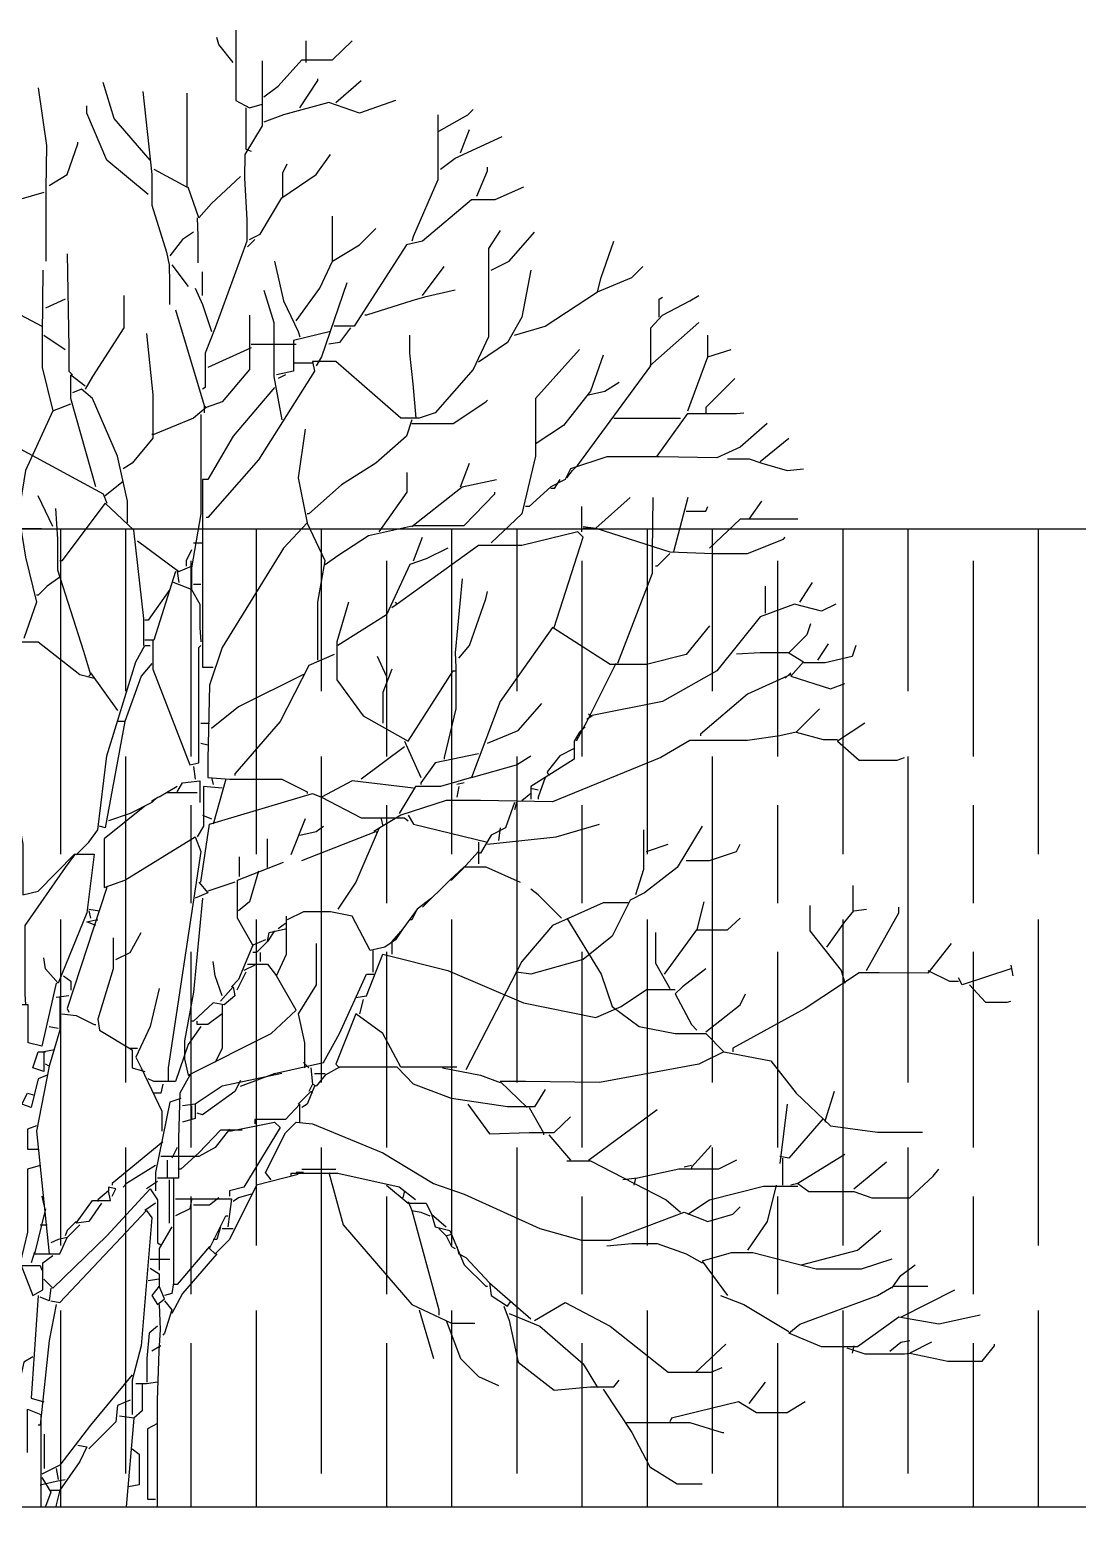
# Model space of a CAD drawing. Header units: centimetres. Extents: x 2004 to 13885, y -3131 to 5891.
# Drawn here: x 2981.7 to 3303.1, y 1390 to 1852.2 of the extents above; entities that cross this region are included whole.
import ezdxf

# ---------------------------------------------------------------- set-up
doc = ezdxf.new("R2010")
doc.units = ezdxf.units.CM

msp = doc.modelspace()

# ---------------------------------------------------------------- hatches: boundary and pattern name
at = {"transparency": 33554508}
h = msp.add_hatch(dxfattribs=at)
h.set_pattern_fill('GOST_WOOD', color=256, scale=10)
h.set_pattern_definition([(90, (-5028.964, 329.42), (60, -4e-15), [100, -20]), (90, (-5008.964, 309.42), (60, -4e-15), [60, -15, 30, -15]), (90, (-4988.964, 279.42), (60, -4e-15), [100, -20])])
h.paths.add_polyline_path([(3654.42, 1399.3), (3804.42, 1399.3), (3804.42, 1369.3), (3654.42, 1369.3), (3654.42, 1119.3), (3804.42, 1119.3), (3804.42, 1099.3), (4004.42, 1099.3), (4004.42, 1699.3), (2004.42, 1699.3), (2004.42, 1099.3), (2204.42, 1099.3), (2204.42, 1119.3), (2354.42, 1119.3), (2354.42, 1129.3), (2354.42, 1369.3), (2204.42, 1369.3), (2204.42, 1399.3), (2354.42, 1399.3)])

# ---------------------------------------------------------------- linework, layer by layer
for p, q in [((2004.42, 1699.3), (4004.42, 1699.3)), ((2985.19, 1699.3), (2004.42, 1699.3)), ((2354.42, 1399.3), (3654.42, 1399.3))]:
    msp.add_line(p, q)
at = {"color": 84}
for points in [[(3043.95, 1842.28), (3039.52, 1847.82), (3038.97, 1850.03)], [(3044.78, 1852.25), (3044.78, 1830.66), (3048.93, 1828.44), (3052.81, 1829.55)], [(3053.36, 1831.76), (3057.79, 1835.09), (3064.99, 1843.11), (3074.4, 1843.11), (3080.49, 1848.93)], [(3066.38, 1842.28), (3066.38, 1848.93)], [(3052.81, 1842.84), (3052.81, 1822.91), (3047.55, 1814.05), (3047.41, 1806.85), (3048.17, 1794.11), (3048.17, 1787.47), (3038.41, 1760.89), (3035.37, 1753.14), (3035.37, 1742.62), (3034.54, 1742.07)], [(3018.48, 1812.39), (3007.41, 1825.12), (3004.09, 1836.19)], [(3064.44, 1828.44), (3069.97, 1836.75), (3069.97, 1837.3)], [(3075.51, 1830.1), (3083.26, 1836.75)], [(2984.16, 1834.53), (2986.65, 1816.81), (2986.51, 1803.53), (2986.44, 1797.99), (2986.44, 1781.38)], [(3016.27, 1833.42), (3019.04, 1807.96), (3019.04, 1798.54), (3023.47, 1784.15), (3024.3, 1780.27), (3024.43, 1774.74), (3024.43, 1768.09)], [(3019.59, 1809.62), (3029.83, 1804.08), (3029.83, 1832.87)], [(3093.78, 1830.66), (3082.71, 1826.78), (3073.3, 1830.1), (3059.45, 1826.23), (3053.36, 1824.01)], [(3017.93, 1801.87), (3005.19, 1812.39), (2999.1, 1826.78), (2999.1, 1829)], [(3047.83, 1828.44), (3047.83, 1815.71), (3049.49, 1815.15)], [(3106.79, 1826.23), (3106.79, 1806.3), (3099.32, 1789.13), (3098.76, 1787.47)], [(3107.07, 1821.24), (3115.93, 1826.23), (3117.59, 1827.89)], [(3113.71, 1814.6), (3116.48, 1821.8)], [(2987.48, 1804.63), (2993.01, 1807.96), (2996.34, 1817.37), (2996.34, 1817.92)], [(3107.62, 1809.62), (3112.05, 1812.94), (3126.45, 1819.58)], [(3048.93, 1788.02), (3052.26, 1789.68), (3058.9, 1800.76), (3069.42, 1807.96), (3073.85, 1814.05)], [(3046.17, 1807.4), (3037.31, 1799.1), (3033.43, 1794.67), (3030.11, 1804.08)], [(3059.18, 1800.76), (3059.18, 1808.51), (3060.56, 1811.28)], [(3118.7, 1801.31), (3122.02, 1809.06), (3122.02, 1810.17)], [(3133.09, 1804.08), (3124.23, 1800.2), (3117.04, 1800.2), (3102.09, 1787.47), (3097.1, 1786.36), (3081.05, 1761.45), (3074.96, 1761.45)], [(2985.82, 1802.42), (2978.06, 1800.2), (2976.96, 1800.2)], [(3032.88, 1794.67), (3033.16, 1789.13), (3033.16, 1780.83)], [(3074.4, 1781.38), (3074.4, 1795.22)], [(3031.77, 1790.24), (3028.45, 1788.02), (3024.57, 1783.04)], [(3125.89, 1790.79), (3122.29, 1785.26), (3122.29, 1758.13), (3117.59, 1748.16), (3105.96, 1734.87), (3100.98, 1733.21), (3095.44, 1733.21), (3075.51, 1750.65), (3068.31, 1750.65), (3068.87, 1747.61), (3051.7, 1720.48), (3036.2, 1702.76), (3035.65, 1702.76)], [(3063.33, 1763.11), (3070.53, 1773.08), (3074.4, 1781.38), (3082.71, 1786.36), (3087.69, 1791.35)], [(3123.13, 1778.61), (3128.66, 1781.38), (3136.41, 1790.24)], [(3050.6, 1788.02), (3048.38, 1785.81)], [(3155.79, 1771.97), (3156.9, 1776.4), (3160.77, 1787.47)], [(2993.01, 1783.59), (2993.57, 1754.8), (2993.57, 1747.61), (2994.67, 1746.5)], [(3025.13, 1780.27), (3030.11, 1773.63)], [(3056.69, 1781.38), (3059.45, 1769.2), (3063.88, 1759.79), (3064.44, 1758.13)], [(3102.09, 1770.86), (3108.73, 1779.72)], [(3130.32, 1758.68), (3139.74, 1761.45), (3155.79, 1771.97), (3166.31, 1776.4), (3169.63, 1779.72)], [(2985.54, 1778.61), (2985.4, 1758.68), (2985.4, 1748.71), (2988.58, 1735.43), (2994.12, 1737.64)], [(3034.54, 1770.86), (3034.54, 1778.06)], [(3135.31, 1778.61), (3132.54, 1764.22), (3128.11, 1756.46), (3119.25, 1750.37)], [(3010.46, 1770.86), (3010.46, 1760.89), (3000.77, 1745.95), (2998.55, 1742.07)], [(3032.32, 1773.08), (3034.54, 1768.09), (3037.31, 1759.79)], [(3053.36, 1772.52), (3056.41, 1762.56), (3056.41, 1745.95), (3058.9, 1732.66)], [(3078.83, 1774.74), (3071.08, 1752.04), (3069.42, 1749.27)], [(3112.05, 1772.52), (3102.64, 1770.31), (3098.76, 1769.2), (3084.92, 1764.77), (3084.37, 1764.77)], [(3146.38, 1714.94), (3148.04, 1717.15), (3149.7, 1718.82), (3172.12, 1749.27), (3172.12, 1760.89), (3175.72, 1764.77), (3184.03, 1769.2), (3186.8, 1770.86)], [(3174.62, 1764.22), (3174.62, 1769.75), (3175.72, 1770.31)], [(2976.96, 1765.88), (2985.26, 1761.45)], [(2992.46, 1769.75), (2986.37, 1766.98)], [(3026.23, 1766.43), (3035.09, 1737.09), (3035.09, 1734.87)], [(3048.93, 1764.77), (3048.93, 1748.16), (3040.63, 1738.19), (3035.65, 1736.53), (3035.09, 1737.09)], [(3171.85, 1749.27), (3186.8, 1762.56)], [(2985.82, 1758.68), (2992.46, 1754.25)], [(3017.38, 1759.23), (3019.31, 1740.41), (3019.31, 1727.12), (3012.95, 1719.37), (3010.18, 1717.71)], [(3073.85, 1759.79), (3062.5, 1757.02), (3062.5, 1747.61), (3057.24, 1746.5)], [(3079.94, 1760.89), (3076.62, 1756.46), (3073.3, 1755.91)], [(3100.15, 1733.21), (3099.18, 1743.73), (3098.14, 1753.14), (3098.14, 1758.68)], [(3189.57, 1752.04), (3189.57, 1758.68)], [(3049.49, 1754.8), (3036.2, 1748.71)], [(3049.49, 1755.91), (3063.33, 1755.91)], [(3150.26, 1754.25), (3136.69, 1739.3), (3136.69, 1721.58), (3132.54, 1703.87), (3123.13, 1695.01)], [(3157.45, 1752.59), (3153.58, 1741.52), (3145.27, 1731), (3136.97, 1725.46)], [(3183.48, 1735.43), (3189.57, 1752.04), (3196.76, 1754.25)], [(3068.31, 1750.1), (3062.78, 1750.1)], [(3001.87, 1712.17), (2994.12, 1739.3), (2994.12, 1746.5), (2998.55, 1743.18)], [(3056.69, 1742.62), (3043.95, 1727.67), (3036.2, 1714.39), (3034.54, 1714.39)], [(3060.01, 1746.5), (3057.79, 1745.39)], [(3153.02, 1740.41), (3158.01, 1741.52), (3162.44, 1744.28)], [(3197.87, 1745.39), (3189.01, 1736.53), (3189.01, 1734.87)], [(3011.56, 1701.1), (3011.56, 1707.74), (3008.52, 1721.58), (3000.77, 1739.3), (2997.44, 1742.07), (2994.67, 1740.96)], [(3098.76, 1731.55), (3111.5, 1731.55), (3121.46, 1738.19), (3122.02, 1738.75)], [(2988.58, 1735.43), (2980.28, 1717.15), (2978.06, 1703.87), (2980.28, 1690.58), (2983.6, 1676.74), (2979.73, 1665.66)], [(3035.65, 1736.53), (3031.77, 1733.21), (3019.59, 1728.23), (3019.04, 1728.23)], [(3033.99, 1734.32), (3033.99, 1703.87), (3031.22, 1687.26), (3031.22, 1680.61), (3025.68, 1682.83)], [(3174.06, 1721.58), (3183.48, 1734.6), (3198.42, 1734.6), (3200.64, 1734.87)], [(3066.1, 1729.89), (3063.88, 1714.94), (3066.65, 1701.1)], [(3098.76, 1732.66), (3097.1, 1727.67), (3087.69, 1719.37), (3077.17, 1712.73), (3067.21, 1703.87), (3066.65, 1703.87)], [(3207.84, 1731.55), (3199.53, 1724.35), (3192.33, 1721.03), (3174.62, 1721.31), (3158.56, 1721.31), (3147.49, 1717.71), (3145.83, 1714.39), (3141.4, 1712.17), (3134.75, 1706.08), (3133.65, 1706.08)], [(3160.77, 1733.21), (3181.26, 1733.21)], [(2963.39, 1684.49), (2963.39, 1706.63), (2972.53, 1727.12), (3004.09, 1709.96), (3005.19, 1707.19)], [(3205.62, 1719.92), (3214.48, 1727.12)], [(3195.66, 1720.75), (3202.3, 1720.75), (3206.18, 1719.37), (3213.93, 1717.15), (3218.91, 1717.71)], [(3088.8, 1698.33), (3097.38, 1710.51), (3097.38, 1716.6)], [(3113.71, 1712.17), (3116.48, 1719.37)], [(3010.18, 1713.83), (3004.64, 1709.4)], [(3034.54, 1714.39), (3034.54, 1675.08), (3034.54, 1656.81), (3037.86, 1656.81)], [(3072.19, 1688.36), (3076.06, 1691.13), (3085.48, 1697.22), (3099.32, 1700.27), (3114.82, 1700.27), (3124.23, 1709.96), (3124.23, 1710.51)], [(3098.76, 1699.99), (3114.27, 1712.17), (3124.79, 1714.39)], [(3144.16, 1714.39), (3142.5, 1711.62), (3141.4, 1711.62)], [(2988.58, 1699.99), (2984.16, 1709.4)], [(3016.55, 1663.45), (3016.55, 1671.75), (3013.5, 1698.88), (3004.64, 1707.19), (2991.35, 1689.47), (2990.8, 1689.47)], [(3150.81, 1706.08), (3150.81, 1698.33)], [(3165.76, 1708.85), (3155.24, 1699.44), (3177.94, 1692.24), (3191.23, 1691.69), (3201.75, 1691.69), (3212.82, 1696.12), (3213.37, 1696.67)], [(3172.68, 1708.85), (3172.54, 1692.24), (3172.54, 1685.6), (3161.88, 1657.91)], [(3183.48, 1708.85), (3179.05, 1692.24)], [(3182.92, 1704.7), (3189.01, 1704.7), (3189.57, 1706.08)], [(3202.3, 1702.21), (3206.18, 1707.74)], [(2989.41, 1705.53), (2990.11, 1696.12), (2990.11, 1686.7), (2998, 1661.79), (3000.21, 1654.59), (2999.66, 1654.04)], [(3069.97, 1659.02), (3069.97, 1676.74), (3072.19, 1689.47), (3066.65, 1701.1), (3059.45, 1693.35), (3040.63, 1662.9), (3036.75, 1651.27), (3036.2, 1628.57), (3036.2, 1623.03), (3042.84, 1622.48), (3058.9, 1622.48), (3066.65, 1618.6), (3066.65, 1618.05)], [(3217.25, 1702.21), (3199.53, 1702.21), (3190.12, 1693.35)], [(3142.5, 1668.99), (3151.36, 1696.67), (3149.7, 1698.33), (3132.54, 1694.18), (3119.25, 1694.18), (3094.33, 1676.18), (3093.78, 1676.74)], [(3099.32, 1689.47), (3102.09, 1696.67)], [(3151.36, 1699.99), (3155.24, 1699.44)], [(3151.36, 1699.44), (3153.58, 1699.44)], [(3014.61, 1695.56), (3027.34, 1686.15), (3031.22, 1687.81)], [(3031.22, 1692.79), (3029.56, 1689.47), (3029.56, 1687.81)], [(3031.77, 1695.01), (3034.54, 1695.01)], [(3109.84, 1693.35), (3103.19, 1690.03), (3098.21, 1688.36), (3091.01, 1672.86), (3076.06, 1663.45)], [(3177.94, 1691.69), (3174.06, 1687.81), (3173.51, 1687.81)], [(2990.8, 1684.49), (2986.92, 1681.72), (2984.16, 1678.95), (2983.6, 1678.95)], [(3026.23, 1686.15), (3019.59, 1665.11), (3016.82, 1665.11)], [(3026.79, 1686.15), (3027.34, 1682.83)], [(3114.27, 1683.93), (3112.05, 1661.23), (3112.33, 1656.81), (3112.33, 1644.07), (3108.73, 1629.12), (3108.73, 1628.57)], [(3217.8, 1676.74), (3221.68, 1682.83)], [(3024.57, 1680.61), (3017.93, 1671.2), (3016.82, 1671.2)], [(3031.22, 1680.61), (3033.71, 1676.18), (3033.71, 1668.99), (3033.99, 1664.56)], [(3031.77, 1682.27), (3033.99, 1682.27)], [(3113.16, 1659.57), (3116.48, 1663.45), (3121.46, 1677.84), (3122.02, 1680.06)], [(3207.28, 1673.41), (3207.28, 1681.72)], [(3079.39, 1676.74), (3075.79, 1664.56), (3075.79, 1652.93), (3083.82, 1641.86), (3097.66, 1634.1), (3111.5, 1655.7), (3112.05, 1655.7)], [(3094.33, 1676.18), (3092.67, 1675.08)], [(3228.88, 1676.18), (3224.45, 1673.97), (3216.14, 1676.18), (3205.62, 1672.31), (3192.33, 1655.7), (3175.72, 1646.29), (3153.58, 1641.86), (3153.02, 1642.41)], [(3190.12, 1669.54), (3182.92, 1660.68), (3170.74, 1657.64), (3159.67, 1657.64), (3141.95, 1668.99), (3125.89, 1646.29), (3117.04, 1623.03), (3107.62, 1620.26), (3099.87, 1620.26), (3094.89, 1611.96)], [(3221.12, 1670.09), (3220.02, 1666.77), (3214.48, 1661.23), (3218.91, 1658.47), (3215.03, 1654.04), (3227.21, 1650.16), (3231.64, 1651.82)], [(2977.51, 1666.22), (2976.96, 1663.45), (2972.25, 1652.38), (2972.25, 1640.75), (2979.45, 1602.55), (2979.45, 1587.04), (2984.16, 1588.15), (2995.23, 1599.5), (3001.32, 1599.5), (2999.1, 1581.51), (2990.25, 1559.91), (2986.37, 1564.34), (2985.82, 1567.66)], [(2978.06, 1664.56), (2984.16, 1664.56), (2996.89, 1654.59), (3001.32, 1653.48)], [(3019.31, 1665.11), (3019.31, 1656.25), (3030.66, 1626.91), (3033.43, 1627.46), (3033.43, 1662.9), (3033.99, 1663.45)], [(3223.34, 1659.02), (3226.66, 1664)], [(2995.78, 1599.22), (2999.66, 1603.1), (3002.43, 1606.98), (3005.19, 1629.68), (3014.05, 1658.47), (3016.82, 1663.45), (3018.48, 1663.45)], [(3074.96, 1660.68), (3067.21, 1657.36), (3058.35, 1640.2), (3044.5, 1624.14), (3044.5, 1623.58)], [(3091.01, 1654.04), (3088.24, 1660.13)], [(3198.42, 1660.96), (3205.62, 1661.37), (3214.48, 1661.37)], [(3234.97, 1663.45), (3233.86, 1660.13), (3225.55, 1658.19), (3218.91, 1658.19)], [(3000.21, 1655.14), (3008.52, 1643.52)], [(3019.04, 1657.91), (3015.71, 1654.04), (3010.73, 1640.2), (3008.52, 1640.2)], [(3092.67, 1656.25), (3089.91, 1649.05), (3089.91, 1639.64)], [(3161.33, 1657.91), (3152.47, 1640.2), (3149.15, 1634.1)], [(3215.03, 1655.14), (3213.37, 1653.48)], [(3065.54, 1654.59), (3045.61, 1644.62), (3037.31, 1637.98)], [(3215.03, 1654.59), (3201.75, 1648.5), (3187.35, 1636.32), (3187.35, 1635.77)], [(3122.02, 1633.55), (3131.43, 1637.43), (3138.63, 1645.73)], [(3154.13, 1641.86), (3152.47, 1640.75)], [(3223.89, 1644.07), (3216.7, 1636.87), (3225, 1634.66), (3229.43, 1634.66)], [(3010.73, 1640.2), (3004.64, 1607.53), (3002.98, 1608.08)], [(3033.99, 1639.64), (3036.75, 1639.64)], [(3216.7, 1636.87), (3211.71, 1635.77), (3201.75, 1634.38), (3184.03, 1634.38), (3175.17, 1629.12), (3141.95, 1615.56), (3119.8, 1615.97), (3109.28, 1615.97), (3095.44, 1611.4), (3087.14, 1606.42)], [(3151.92, 1638.53), (3150.26, 1636.87), (3148.59, 1634.1), (3148.59, 1628.57), (3139.74, 1623.03), (3135.31, 1620.26), (3135.31, 1616.39)], [(3237.73, 1639.64), (3229.43, 1634.1), (3236.07, 1628.29), (3247.7, 1628.29), (3249.92, 1629.12)], [(3033.99, 1633.55), (3036.2, 1633)], [(3096.55, 1632.44), (3083.26, 1622.48)], [(3096.55, 1634.1), (3101.53, 1623.03)], [(3148.59, 1631.89), (3144.16, 1629.68), (3140.29, 1624.69), (3140.84, 1623.58)], [(3119.25, 1630.23), (3105.96, 1627.46), (3101.53, 1621.37), (3101.53, 1620.82)], [(3117.04, 1623.03), (3130.88, 1626.91), (3135.31, 1629.68)], [(3031.77, 1626.35), (3032.32, 1622.48)], [(3037.31, 1623.03), (3037.86, 1620.82)], [(3041.74, 1622.48), (3037.86, 1608.64)], [(3139.74, 1623.03), (3137.52, 1616.94), (3137.52, 1616.39)], [(3032.88, 1618.33), (3023.47, 1618.33), (3019.04, 1615.83), (3019.04, 1615.28)], [(3026.79, 1620.26), (3021.25, 1616.94)], [(3026.79, 1618.6), (3028.45, 1621.37), (3033.71, 1621.92), (3033.71, 1615.28)], [(3040.63, 1619.71), (3034.82, 1620.26), (3034.82, 1608.08), (3032.88, 1604.76)], [(3033.99, 1590.92), (3036.75, 1608.64), (3068.31, 1618.05), (3071.08, 1616.94)], [(3099.32, 1619.71), (3080.49, 1621.92), (3071.08, 1616.94), (3083.26, 1610.57), (3096.55, 1610.57), (3097.66, 1609.74)], [(3114.82, 1621.37), (3112.61, 1620.82)], [(3113.16, 1620.26), (3112.61, 1616.94)], [(3135.31, 1618.05), (3132.54, 1615.83)], [(3135.31, 1619.71), (3137.52, 1619.16)], [(3016.82, 1614.17), (3004.36, 1604.21), (3004.36, 1589.26), (3010.73, 1591.47), (3032.32, 1604.76), (3033.99, 1600.33), (3024.02, 1533.89), (3024.02, 1530.02)], [(3020.7, 1616.94), (3019.04, 1615.28), (3012.39, 1611.96), (3005.75, 1609.74)], [(3130.32, 1615.28), (3127.55, 1607.53), (3123.13, 1605.31), (3119.8, 1599.78), (3119.25, 1599.78)], [(3130.88, 1615.28), (3130.32, 1613.07)], [(3034.54, 1611.4), (3037.31, 1610.3)], [(3066.1, 1610.3), (3061.67, 1599.22)], [(3089.35, 1610.3), (3089.91, 1608.08)], [(3097.66, 1611.4), (3099.32, 1608.64), (3122.02, 1603.1)], [(3122.02, 1602.55), (3143.06, 1604.76), (3156.35, 1608.64)], [(3054.47, 1595.35), (3054.47, 1604.21)], [(3064.44, 1605.31), (3069.42, 1606.42), (3071.63, 1608.08)], [(3064.99, 1597.56), (3087.69, 1606.42), (3088.24, 1605.87)], [(3088.8, 1607.53), (3081.6, 1590.92), (3076.06, 1582.61)], [(3125.89, 1607.53), (3125.34, 1603.65)], [(3187.9, 1608.08), (3180.15, 1595.35), (3170.19, 1587.6), (3165.76, 1585.38), (3160.22, 1574.31), (3151.36, 1567.11), (3135.31, 1562.68), (3130.88, 1563.24)], [(3169.91, 1606.98), (3169.91, 1594.79), (3167.42, 1587.04)], [(3119.25, 1600.33), (3114.27, 1594.79), (3110.94, 1591.47), (3110.39, 1591.47)], [(3119.25, 1603.1), (3119.25, 1596.46)], [(3170.74, 1600.33), (3177.38, 1602.55)], [(3182.92, 1597.56), (3190.12, 1597.56), (3198.42, 1600.33), (3199.53, 1602.55)], [(2995.23, 1599.22), (2992.46, 1595.35), (2980, 1577.63), (2980, 1556.59), (2980.28, 1553.27)], [(3053.92, 1573.2), (3050.04, 1571.54), (3045.34, 1579.85), (3045.34, 1591.47), (3059.45, 1597.01)], [(3045.89, 1592.58), (3045.89, 1598.67)], [(3102.09, 1583.17), (3110.39, 1591.47), (3114.82, 1595.62), (3121.46, 1595.62), (3131.98, 1590.92)], [(3033.43, 1590.92), (3036.2, 1587.6), (3032.32, 1585.94)], [(3044.5, 1590.92), (3036.2, 1588.15)], [(3051.7, 1594.24), (3048.93, 1584.83), (3045.61, 1582.06)], [(3005.19, 1589.26), (2993.01, 1552.16), (2993.57, 1551.05)], [(3034.54, 1585.94), (3031.77, 1557.15), (3029, 1542.2), (3029, 1536.66), (3030.11, 1531.68), (3055.58, 1544.41), (3063.33, 1551.61), (3057.24, 1562.13), (3060.29, 1568.77), (3060.29, 1580.4)], [(3104.85, 1585.94), (3100.43, 1582.61), (3096, 1576.52), (3092.67, 1572.65), (3092.67, 1568.77)], [(3144.72, 1579.85), (3137.52, 1587.04), (3135.31, 1588.7)], [(3234.14, 1582.06), (3234.14, 1589.81)], [(2999.66, 1582.61), (3002.98, 1582.06)], [(2999.66, 1582.06), (3000.21, 1579.85)], [(3096, 1576.52), (3093.78, 1573.2), (3090.46, 1570.99), (3086.03, 1569.88), (3080.49, 1580.4), (3073.85, 1581.78), (3065.54, 1581.78), (3060.56, 1579.29)], [(3100.43, 1582.61), (3098.76, 1579.29), (3098.21, 1579.29)], [(3165.2, 1584.55), (3157.45, 1584.55), (3141.95, 1577.63), (3132.54, 1566.56), (3115.37, 1533.34)], [(3186.24, 1575.97), (3188.46, 1584.83)], [(3220.85, 1583.72), (3220.85, 1575.97), (3230.54, 1563.79), (3231.64, 1559.91)], [(3226.11, 1570.99), (3231.64, 1578.74), (3234.41, 1582.06), (3238.29, 1582.61)], [(3238.29, 1563.79), (3248.25, 1581.51), (3248.25, 1583.17)], [(3001.87, 1577.63), (2999.1, 1578.74), (3001.87, 1579.29), (3002.43, 1579.29)], [(3056.69, 1575.97), (3054.47, 1572.65), (3055.02, 1575.42), (3060.01, 1576.52)], [(3060.01, 1578.18), (3057.79, 1576.52)], [(3146.38, 1579.85), (3156.9, 1562.68), (3160.22, 1552.72), (3168.53, 1546.63), (3179.6, 1544.41), (3189.01, 1544.41), (3194.55, 1538.87), (3186.8, 1535), (3156.35, 1529.46), (3133.65, 1529.74), (3125.89, 1529.74), (3134.2, 1521.71)], [(3176.28, 1562.68), (3186.24, 1576.25), (3195.66, 1576.25), (3199.53, 1579.85)], [(3007.13, 1573.76), (3007.13, 1564.34), (3002.43, 1548.84), (3002.98, 1545.52), (3012.95, 1539.43), (3012.95, 1533.89), (3016.82, 1532.78)], [(3007.96, 1567.11), (3012.39, 1569.33), (3015.71, 1575.42)], [(3050.04, 1571.54), (3045.61, 1561.02), (3043.4, 1558.81)], [(3054.47, 1572.65), (3051.15, 1569.33), (3050.04, 1569.33)], [(3069.42, 1572.09), (3069.42, 1559.36), (3063.88, 1550.5), (3065.82, 1541.64), (3065.82, 1533.89)], [(3173.51, 1575.42), (3173.51, 1566), (3177.94, 1558.25)], [(3264.31, 1572.09), (3257.11, 1562.96), (3242.16, 1563.1), (3236.07, 1563.1), (3219.46, 1552.16), (3197.32, 1539.98), (3197.32, 1538.87)], [(3052.26, 1569.33), (3052.26, 1566.56)], [(3081.6, 1555.48), (3084.92, 1556.04), (3089.91, 1568.77), (3109.84, 1563.79), (3133.09, 1553.82), (3155.24, 1549.39), (3162.99, 1552.72), (3170.74, 1557.98), (3179.6, 1557.98)], [(3086.86, 1569.88), (3086.86, 1563.24)], [(3040.63, 1556.04), (3038.41, 1562.13), (3037.86, 1566.56)], [(3047.83, 1563.24), (3045.06, 1557.7)], [(3046.17, 1528.35), (3056.69, 1532.23), (3071.63, 1535.55), (3076.62, 1544.41), (3084.92, 1562.68), (3087.14, 1562.68)], [(3050.6, 1565.45), (3047.27, 1563.79)], [(3048.38, 1565.73), (3054.47, 1565.73), (3057.24, 1562.13)], [(3189.01, 1564.34), (3181.81, 1558.81), (3179.6, 1556.59), (3184.58, 1547.18), (3186.24, 1545.52)], [(3257.11, 1563.79), (3263.76, 1560.47), (3266.53, 1560.47)], [(3282.58, 1564.34), (3267.63, 1559.36), (3266.53, 1561.57)], [(3282.58, 1565.45), (3283.14, 1562.13)], [(2989.69, 1559.91), (2985.26, 1540.53), (2981.11, 1541.64), (2981.11, 1553.27), (2978.62, 1553.27)], [(2991.91, 1562.13), (2994.12, 1560.47), (2994.12, 1557.7)], [(3021.25, 1558.25), (3018.48, 1546.63), (3014.05, 1537.21), (3015.71, 1533.89), (3022.08, 1520.6), (3022.08, 1514.51)], [(3040.08, 1554.38), (3043.95, 1558.81), (3044.5, 1556.04), (3041.18, 1553.27), (3037.86, 1553.82), (3031.77, 1548.29), (3031.22, 1548.29)], [(3269.85, 1559.36), (3274.83, 1554.1), (3281.47, 1554.1), (3282.58, 1554.38)], [(2990.8, 1555.48), (2990.8, 1545.52), (2987.48, 1534.44), (2986.37, 1535)], [(2993.57, 1556.04), (2989.69, 1555.48)], [(3040.63, 1553.27), (3040.63, 1539.98), (3038.41, 1535.55)], [(3083.82, 1554.93), (3082.71, 1550.5)], [(3189.01, 1544.96), (3199.53, 1553.27), (3201.19, 1556.59)], [(2991.35, 1550.5), (2995.78, 1549.95), (3001.32, 1547.18), (3001.87, 1547.18)], [(3040.63, 1550.5), (3036.2, 1547.18), (3032.88, 1547.18), (3032.88, 1548.29)], [(3112.61, 1534.17), (3095.44, 1534.17), (3089.91, 1544.41), (3081.6, 1550.5), (3075.51, 1535), (3076.62, 1533.89)], [(2987.48, 1546.63), (2990.25, 1546.07)], [(3033.99, 1546.63), (3030.11, 1541.09), (3026.23, 1529.74), (3019.59, 1529.74), (3017.93, 1530.57)], [(2989.14, 1539.43), (2985.82, 1538.87), (2985.82, 1532.78), (2982.49, 1533.89), (2984.16, 1538.87), (2986.37, 1538.87)], [(3012.39, 1539.98), (3014.61, 1539.98)], [(3065.54, 1535.55), (3067.21, 1533.89)], [(3194.55, 1538.87), (3208.94, 1536.11), (3216.7, 1526.14), (3227.21, 1516.17), (3241.61, 1514.24), (3255.45, 1514.24)], [(2986.92, 1531.68), (2984.16, 1530.57), (2981.94, 1521.71), (2979.17, 1522.82), (2980.83, 1526.14), (2983.05, 1525.59)], [(2987.48, 1534.44), (2983.6, 1514.51), (2987.48, 1476.86)], [(3030.66, 1531.68), (3027.62, 1526.14), (3027.2, 1512.3), (3027.2, 1500.12), (3020.7, 1500.12)], [(3058.9, 1532.23), (3040.63, 1528.35), (3032.32, 1522.82), (3032.32, 1518.39), (3028.45, 1517.28)], [(3046.17, 1530.02), (3044.5, 1526.69), (3034.54, 1519.5), (3032.88, 1520.05)], [(3067.76, 1533.89), (3068.31, 1528.91), (3067.21, 1526.69)], [(3139.74, 1527.25), (3136.41, 1521.99), (3128.11, 1521.99), (3110.94, 1524.48), (3099.32, 1528.91), (3094.33, 1534.17), (3076.62, 1534.17), (3072.19, 1531.68), (3069.42, 1528.35), (3068.31, 1528.91)], [(3068.87, 1532.23), (3072.19, 1532.23)], [(3108.18, 1533.89), (3119.8, 1531.68), (3125.89, 1529.46)], [(3022.36, 1528.91), (3021.8, 1526.14), (3019.59, 1526.14)], [(3063.88, 1522.82), (3067.76, 1526.69), (3068.31, 1526.14)], [(3068.87, 1528.35), (3066.65, 1522.82), (3064.99, 1521.71)], [(3228.32, 1526.69), (3225.55, 1517.83), (3225.55, 1517.28)], [(3027.89, 1524.48), (3024.57, 1523.37), (3020.14, 1501.78), (3020.14, 1496.24)], [(3032.32, 1522.82), (3028.45, 1522.26)], [(3031.22, 1522.26), (3031.22, 1518.39)], [(3064.44, 1517.28), (3064.44, 1522.82), (3060.01, 1518.11), (3050.6, 1518.11), (3050.6, 1516.73)], [(3115.93, 1522.82), (3122.57, 1513.68), (3134.75, 1514.1), (3142.5, 1514.1), (3147.49, 1518.94)], [(3134.75, 1521.71), (3139.18, 1513.96), (3139.18, 1513.41)], [(3153.02, 1505.65), (3174.06, 1521.16)], [(3213.93, 1522.82), (3211.71, 1504.55)], [(2983.6, 1516.17), (2980.83, 1515.07), (2980.83, 1508.98), (2984.16, 1508.98)], [(3042.84, 1514.51), (3056.69, 1517.28), (3058.35, 1515.62), (3047.27, 1497.35), (3042.84, 1496.24), (3042.84, 1494.58)], [(3055.58, 1499.56), (3053.92, 1501.78), (3060.01, 1513.96), (3063.33, 1517.28), (3068.31, 1516.73), (3089.91, 1507.87), (3105.41, 1498.46), (3114.82, 1495.13), (3138.07, 1484.61), (3150.81, 1481.02), (3159.67, 1481.02), (3182.37, 1489.6), (3189.57, 1486.83), (3197.32, 1489.04), (3199.53, 1491.26)], [(3225, 1518.39), (3214.48, 1506.21), (3211.71, 1506.76)], [(3042.84, 1515.07), (3038.41, 1509.53), (3033.43, 1506.76), (3021.8, 1506.76)], [(3046.72, 1514.79), (3040.08, 1514.79), (3033.43, 1507.87), (3027.89, 1502.89), (3027.34, 1502.89)], [(3140.84, 1513.41), (3147.49, 1505.65)], [(3022.36, 1511.19), (3006.86, 1498.46), (3006.86, 1497.9)], [(3026.79, 1509.53), (3025.13, 1506.21)], [(3190.67, 1510.08), (3184.58, 1503.44), (3184.58, 1502.89)], [(3231.64, 1507.31), (3217.25, 1498.46), (3215.03, 1497.9)], [(2984.71, 1503.99), (2980.83, 1502.89), (2980.83, 1483.51), (2978.62, 1474.1), (2982.49, 1464.13), (2985.54, 1465.79), (2985.54, 1474.1), (2988.58, 1476.31)], [(3020.14, 1503.99), (3011.28, 1498.46), (3010.18, 1497.35)], [(3023.74, 1505.65), (3023.74, 1500.12)], [(3064.99, 1502.89), (3073.85, 1502.89), (3075.51, 1502.89)], [(3146.38, 1505.38), (3153.58, 1505.38), (3176.83, 1493.47), (3181.26, 1489.6)], [(3198.42, 1505.65), (3192.89, 1502.89), (3180.71, 1502.89), (3167.97, 1500.12), (3163.54, 1499.56)], [(3184.58, 1503.99), (3182.37, 1503.44)], [(3212.54, 1506.21), (3212.54, 1497.9)], [(3217.25, 1498.46), (3220.57, 1495.97), (3234.41, 1495.97), (3239.95, 1494.03), (3251.58, 1494.03), (3258.77, 1500.67), (3260.43, 1502.89)], [(3234.41, 1496.8), (3244.38, 1505.1)], [(3020.7, 1499.01), (3017.38, 1496.8)], [(3025.68, 1500.12), (3025.68, 1468), (3025.13, 1464.68), (3022.91, 1464.13)], [(3024.3, 1499.56), (3024.3, 1486.28)], [(3063.88, 1501.22), (3051.15, 1497.9), (3042.84, 1481.29), (3038.41, 1476.86), (3036.75, 1478.52), (3041.74, 1488.49), (3042.29, 1488.49)], [(3099.87, 1493.47), (3094.89, 1497.35), (3076.06, 1501.5), (3061.67, 1501.5), (3061.67, 1500.67)], [(3065.54, 1501.78), (3063.33, 1501.78)], [(3073.3, 1501.78), (3077.72, 1485.72), (3098.76, 1461.36), (3110.94, 1455.55), (3118.14, 1455.55)], [(3091.01, 1497.9), (3097.66, 1492.37), (3103.19, 1492.37), (3104.85, 1489.04), (3105.96, 1485.17), (3110.39, 1484.06), (3114.82, 1473.54), (3121.46, 1466.9), (3122.02, 1466.9)], [(3167.42, 1500.12), (3166.87, 1497.9)], [(3183.48, 1489.04), (3190.12, 1493.47), (3206.73, 1497.63), (3217.25, 1497.63)], [(3210.6, 1497.9), (3207.84, 1486.83), (3201.75, 1477.97)], [(2985.26, 1494.58), (2985.82, 1491.81)], [(2985.82, 1469.11), (2988.58, 1466.34), (3005.19, 1482.4), (3018.48, 1496.8), (3020.7, 1493.47), (3020.7, 1480.19), (3021.8, 1479.63)], [(3003.53, 1492.37), (2999.66, 1486.83), (2995.78, 1486.28), (3000.77, 1493.2), (3006.3, 1493.2), (3005.75, 1496.24), (3002.43, 1493.47), (3002.43, 1492.92)], [(3006.86, 1494.58), (3007.96, 1496.8), (3005.75, 1497.35), (3005.75, 1496.24)], [(3026.23, 1493.75), (3043.4, 1493.75), (3042.84, 1489.04), (3042.29, 1485.17)], [(3031.22, 1493.47), (3030.66, 1490.71), (3026.23, 1488.49)], [(3039.52, 1494.03), (3036.75, 1491.81), (3031.77, 1491.81)], [(3049.49, 1495.13), (3045.61, 1494.03), (3043.95, 1492.92)], [(3096.55, 1496.24), (3096, 1494.03)], [(2986.37, 1490.71), (2983.05, 1476.86), (2990.8, 1476.86), (2993.01, 1481.85)], [(2988.03, 1462.47), (2990.8, 1461.91), (3009.62, 1481.85), (3017.38, 1490.15), (3019.04, 1487.94), (3015.71, 1448.63), (3012.95, 1438.11), (3012.95, 1427.59)], [(3020.14, 1492.37), (3016.82, 1490.15)], [(3097.66, 1492.92), (3098.76, 1490.15), (3101.53, 1489.6), (3104.3, 1488.49)], [(3098.76, 1490.15), (3107.07, 1459.7), (3107.07, 1458.04)], [(3104.85, 1489.04), (3109.28, 1485.17)], [(2984.71, 1485.72), (2986.92, 1485.72)], [(2996.89, 1485.72), (2993.01, 1481.85), (2990.25, 1481.29), (2988.03, 1480.19)], [(2995.78, 1486.83), (2993.01, 1484.06), (2992.46, 1482.4)], [(3025.13, 1485.17), (3021.25, 1478.52), (3021.25, 1471.88)], [(3040.08, 1485.17), (3038.97, 1481.29), (3037.86, 1481.29)], [(3040.63, 1484.61), (3043.95, 1484.61)], [(3107.07, 1484.61), (3109.28, 1482.4), (3110.94, 1482.95)], [(3218.36, 1473.54), (3235.52, 1477.97), (3242.72, 1484.06)], [(3036.75, 1479.08), (3026.79, 1467.45), (3025.68, 1467.45)], [(3109.28, 1482.4), (3110.94, 1479.08), (3112.05, 1478.52)], [(3112.61, 1479.08), (3113.16, 1476.86), (3115.37, 1475.76), (3122.57, 1468), (3123.13, 1464.13), (3128.11, 1460.81), (3129.22, 1462.47)], [(3158.56, 1479.35), (3166.31, 1480.05), (3174.06, 1480.05), (3182.92, 1476.86), (3187.9, 1474.1)], [(2983.05, 1477.42), (2981.94, 1474.1)], [(3018.48, 1475.2), (3024.57, 1475.2)], [(3038.97, 1476.86), (3028.45, 1464.68), (3025.13, 1458.59)], [(3246.04, 1475.2), (3236.63, 1472.16), (3222.79, 1472.16), (3203.41, 1477.14), (3196.76, 1477.14), (3187.9, 1474.65), (3195.66, 1464.13)], [(2979.17, 1473.26), (2984.71, 1473.26), (2985.26, 1471.88)], [(3018.48, 1472.43), (3021.25, 1470.77), (3021.25, 1466.9)], [(3246.04, 1466.34), (3248.81, 1470.22), (3253.24, 1473.54)], [(2988.03, 1466.34), (2987.48, 1462.47), (2984.71, 1463.58)], [(3021.25, 1469.11), (3017.93, 1468.56)], [(3021.25, 1466.9), (3019.04, 1464.13), (3020.7, 1461.36), (3022.91, 1463.02), (3021.25, 1466.9)], [(3122.57, 1468), (3135.31, 1456.93)], [(3273.17, 1458.04), (3260.43, 1455.27), (3248.25, 1457.48), (3235.52, 1448.35), (3224.45, 1448.35), (3214.48, 1452.5), (3217.8, 1455.27), (3241.61, 1464.13), (3246.59, 1466.9), (3257.11, 1466.9)], [(3248.81, 1457.48), (3265.42, 1465.79)], [(2984.16, 1464.13), (2981.94, 1432.57), (2985.82, 1431.46)], [(2989.69, 1461.36), (2987.48, 1450.29), (2984.71, 1424.27), (2984.16, 1424.27)], [(3021.25, 1461.36), (3021.53, 1453.61), (3021.11, 1446.97), (3020.63, 1432.02), (3020.63, 1399.3)], [(3022.91, 1462.47), (3025.13, 1459.7), (3022.91, 1452.5), (3022.36, 1451.95)], [(3127, 1460.81), (3128.66, 1456.38), (3131.43, 1443.64), (3142.5, 1435.06), (3153.58, 1436.03), (3160.77, 1436.03), (3162.44, 1438.11)], [(3136.41, 1456.38), (3145.83, 1461.91), (3159.67, 1454.72), (3177.38, 1440.6), (3190.67, 1440.6), (3193.99, 1441.98)], [(3193.44, 1464.13), (3200.64, 1461.36), (3214.48, 1453.06)], [(3100.98, 1459.7), (3105.41, 1444.75)], [(3109.28, 1456.38), (3113.71, 1444.75), (3119.25, 1439.21), (3125.34, 1436.45)], [(3128.66, 1458.59), (3138.07, 1454.72), (3151.36, 1443.09), (3155.79, 1435.89)], [(3020.7, 1454.72), (3018.21, 1452.5), (3017.51, 1444.75), (3017.51, 1437.55)], [(3021.8, 1448.63), (3019.04, 1446.97)], [(3185.69, 1440.32), (3195.1, 1449.18)], [(3232.2, 1448.07), (3237.73, 1446.14), (3249.92, 1446.14), (3251.58, 1446.41)], [(3234.41, 1448.63), (3233.86, 1446.41)], [(3245.49, 1446.97), (3248.81, 1449.73), (3251.58, 1450.29)], [(3258.22, 1449.73), (3251.58, 1446.41), (3263.2, 1443.92), (3273.72, 1443.92), (3277.6, 1448.63), (3277.6, 1449.18)], [(2982.49, 1445.3), (2979.73, 1443.64), (2978.62, 1438.66)], [(3012.95, 1439.77), (3000.21, 1424.27), (2990.8, 1412.08), (2985.26, 1409.32)], [(3020.7, 1437.55), (3017.38, 1437), (3014.05, 1437)], [(3202.3, 1430.91), (3207.28, 1437.55)], [(3015.99, 1437), (3015.99, 1428.69), (3013.5, 1426.48), (3009.07, 1427.03)], [(3157.45, 1435.34), (3166.31, 1422.05), (3171.85, 1411.53), (3180.15, 1406.27), (3187.9, 1406.27)], [(2980.83, 1415.96), (2980.83, 1429.25), (2984.99, 1427.59), (2984.99, 1399.3), (2986.46, 1399.3)], [(3012.39, 1432.02), (3008.52, 1430.36), (3007.96, 1425.37), (2999.66, 1417.07)], [(3219.46, 1431.46), (3213.93, 1428.14), (3204.51, 1428.14), (3198.98, 1431.46), (3178.49, 1426.48), (3177.94, 1425.37)], [(3013.5, 1426.48), (3011.09, 1399.3)], [(3020.7, 1424.82), (3017.65, 1423.16), (3017.65, 1401.56), (3020.14, 1401.56)], [(3164.65, 1425.1), (3184.03, 1425.1), (3193.99, 1422.05), (3194.55, 1422.05)], [(2986.09, 1410.98), (2986.09, 1421.5)], [(2996.34, 1418.17), (2999.1, 1417.62), (2996.89, 1413.19), (2990.8, 1404.33), (2989.69, 1399.9), (2989.54, 1399.3)], [(3012.95, 1417.07), (3015.16, 1415.41), (3015.16, 1405.99), (3011.84, 1405.44)], [(2989.69, 1410.98), (2990.25, 1407.66)], [(2984.71, 1405.99), (2989.69, 1407.1), (2992.46, 1407.66)], [(2985.26, 1408.21), (2988.03, 1403.78), (2986.37, 1399.35), (2986.46, 1399.3)], [(2988.03, 1404.33), (2990.8, 1404.33)]]:
    msp.add_lwpolyline(points, dxfattribs=at)

doc.saveas('drawing.dxf')
